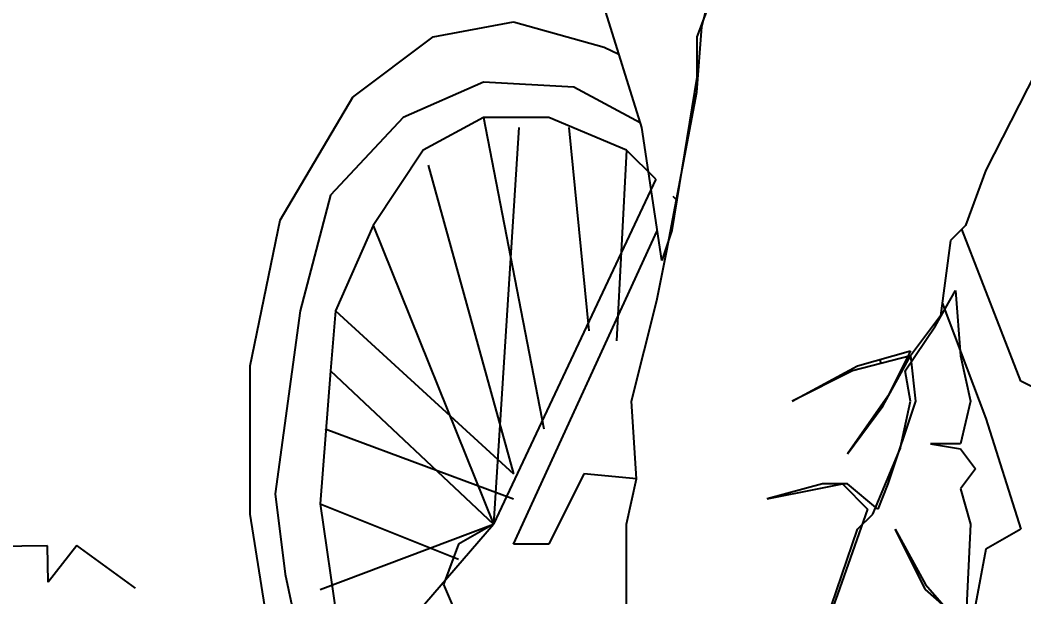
# Model space of a CAD drawing. Header units: millimetres. Extents: x 2 to 5882, y 1831 to 3462.
# Drawn here: x 724.325 to 726.531, y 2701.717 to 2702.984 of the extents above; entities that cross this region are included whole.
import ezdxf

# ---------------------------------------------------------------- set-up
doc = ezdxf.new("R2010")
doc.units = ezdxf.units.MM
doc.layers.add('fz', color=7, linetype='Continuous')
doc.layers.add('标注', color=4, linetype='Continuous')
doc.styles.get("Standard").update_dxf_attribs({"font": 'simplex1.shx', "width": 0.7, "bigfont": 'hztxt.shx'})
doc.dimstyles.new('比例1：200', dxfattribs={"dimtxt": 3, "dimasz": 2, "dimexe": 1, "dimexo": 1, "dimgap": 0.5, "dimtad": 1, "dimlfac": 20, "dimzin": 13, "dimdsep": 46, "dimtxsty": 'Standard', "dimcen": -0.09, "dimclrd": 256, "dimclre": 256, "dimclrt": 7, "dimaunit": 1, "dimadec": 0, "dimazin": 0, "dimtfac": 0.0005, "dimtix": 1, "dimtmove": 2, "dimatfit": 3, "dimfxl": 0, "dimtolj": 1, "dimtzin": 13, "dimarcsym": 0})

# ---------------------------------------------------------------- blocks, each defined once
blk = doc.blocks.new('LIM43')
at = {"color": 98}
for p, q in [((942284.4114, 2579500.6716), (942284.5407, 2579500.7657)), ((942284.5407, 2579500.7657), (942284.6036, 2579500.6849)), ((942284.6036, 2579500.6849), (942284.6047, 2579500.7649)), ((942284.6047, 2579500.7649), (942284.9407, 2579500.7603))]:
    blk.add_line(p, q, dxfattribs=at)
blk = doc.blocks.new('单车')
at = {"color": 143, "linetype": 'Continuous'}
for p, q in [((-1438.517, -1093.5508), (-1438.6273, -1093.104)), ((-1438.5721, -1093.3963), (-1438.5059, -1093.5728)), ((-1438.3846, -1093.7714), (-1438.3018, -1093.5066)), ((-1438.5059, -1093.6942), (-1438.517, -1093.5508)), ((-1438.1032, -1093.5397), (-1438.3018, -1093.5949)), ((-1437.9267, -1093.5728), (-1438.1032, -1093.5397)), ((-1438.5059, -1093.5728), (-1438.5059, -1093.6611)), ((-1437.7502, -1093.7052), (-1437.9267, -1093.5728)), ((-1438.3018, -1093.5949), (-1438.3343, -1093.6106)), ((-1439.2506, -1093.6501), (-1439.1403, -1093.8652)), ((-1438.5059, -1093.6611), (-1438.4508, -1093.9976)), ((-1438.3813, -1093.7611), (-1438.2356, -1093.6832)), ((-1438.2356, -1093.6832), (-1438.0371, -1093.6721)), ((-1438.0371, -1093.6721), (-1437.8605, -1093.7494)), ((-1438.4397, -1094.0417), (-1438.5059, -1093.6942)), ((-1437.5903, -1093.9755), (-1437.7502, -1093.7052)), ((-1438.3515, -1093.8211), (-1438.1805, -1093.7494)), ((-1438.1805, -1093.7494), (-1438.0371, -1093.7494)), ((-1438.0371, -1093.7494), (-1438.1694, -1094.4334)), ((-1438.0371, -1093.7494), (-1437.9047, -1093.8211)), ((-1437.8605, -1093.7494), (-1437.7006, -1093.9204)), ((-1438.4287, -1094.0638), (-1438.3846, -1093.7714)), ((-1438.2246, -1093.7714), (-1438.2687, -1094.2182)), ((-1438.1143, -1093.7714), (-1438.0591, -1094.643)), ((-1438.4159, -1093.8854), (-1438.3515, -1093.8211)), ((-1438.3515, -1093.8211), (-1438.3294, -1094.2403)), ((-1437.9047, -1093.8211), (-1437.7943, -1093.9866)), ((-1437.9157, -1093.8542), (-1438.1032, -1094.5326)), ((-1439.1403, -1093.8652), (-1439.0962, -1093.9866)), ((-1438.4159, -1093.8854), (-1438.0591, -1094.643)), ((-1438.4617, -1093.9312), (-1438.4535, -1093.923)), ((-1437.7006, -1093.9204), (-1437.6344, -1094.1741)), ((-1439.0962, -1093.9866), (-1439.0631, -1094.0197)), ((-1437.7943, -1093.9866), (-1438.0591, -1094.643)), ((-1437.7943, -1093.9866), (-1437.7116, -1094.1741)), ((-1437.5241, -1094.2955), (-1437.5903, -1093.9755)), ((-1439.2175, -1094.3286), (-1439.0879, -1093.9949)), ((-1438.4508, -1093.9976), (-1438.4287, -1094.0638)), ((-1438.1032, -1094.6871), (-1438.4189, -1093.9985)), ((-1439.0631, -1094.0197), (-1439.041, -1094.1851)), ((-1438.4177, -1094.152), (-1438.4397, -1094.0417)), ((-1439.0741, -1094.13), (-1439.0851, -1094.2734)), ((-1439.03, -1094.2072), (-1439.0741, -1094.13)), ((-1439.0448, -1094.1567), (-1439.1403, -1094.4113)), ((-1438.3625, -1094.3727), (-1438.4177, -1094.152)), ((-1439.041, -1094.1851), (-1438.9748, -1094.2734)), ((-1437.7116, -1094.1741), (-1438.1032, -1094.5326)), ((-1437.7116, -1094.1741), (-1437.7006, -1094.3065)), ((-1437.6344, -1094.1741), (-1437.5792, -1094.5768)), ((-1438.9638, -1094.3065), (-1439.03, -1094.2072)), ((-1439.0851, -1094.2734), (-1439.1072, -1094.3727)), ((-1438.9748, -1094.2734), (-1438.9858, -1094.3727)), ((-1438.9748, -1094.2624), (-1438.9252, -1094.3617)), ((-1438.859, -1094.2955), (-1438.9748, -1094.2624)), ((-1438.9748, -1094.2734), (-1438.8479, -1094.3065)), ((-1438.9141, -1094.3837), (-1438.9748, -1094.2734)), ((-1438.908, -1094.2814), (-1438.91, -1094.2903)), ((-1438.7155, -1094.3727), (-1438.859, -1094.2955)), ((-1437.5241, -1094.6209), (-1437.5241, -1094.2955)), ((-1438.9748, -1094.3727), (-1438.9638, -1094.3065)), ((-1438.8479, -1094.3065), (-1438.7155, -1094.3727)), ((-1437.7006, -1094.3065), (-1438.0591, -1094.643)), ((-1437.7006, -1094.3065), (-1437.6785, -1094.5988)), ((-1439.2617, -1094.3506), (-1439.2175, -1094.3286)), ((-1438.926, -1094.3601), (-1438.9263, -1094.3616)), ((-1438.9252, -1094.3617), (-1438.8369, -1094.4885)), ((-1439.1072, -1094.3727), (-1439.0851, -1094.4665)), ((-1438.9858, -1094.3727), (-1438.9252, -1094.5547)), ((-1438.9527, -1094.4775), (-1438.9748, -1094.3727)), ((-1438.8369, -1094.4885), (-1438.9141, -1094.3837)), ((-1438.3735, -1094.5437), (-1438.3625, -1094.3727)), ((-1439.1403, -1094.4113), (-1439.2175, -1094.654)), ((-1437.6895, -1094.4334), (-1438.1032, -1094.5878)), ((-1439.0851, -1094.4775), (-1439.1182, -1094.5216)), ((-1439.0189, -1094.4665), (-1439.0851, -1094.4775)), ((-1439.0851, -1094.4665), (-1439.0189, -1094.4665)), ((-1438.952, -1094.4742), (-1438.9527, -1094.4775)), ((-1438.8921, -1094.6209), (-1438.9527, -1094.4775)), ((-1439.1182, -1094.5216), (-1439.0851, -1094.5657)), ((-1438.3735, -1094.5437), (-1438.2577, -1094.5326)), ((-1438.3515, -1094.643), (-1438.3735, -1094.5437)), ((-1438.2577, -1094.5326), (-1438.1805, -1094.6871)), ((-1439.0851, -1094.5657), (-1439.1072, -1094.643)), ((-1438.9252, -1094.5547), (-1438.9031, -1094.6099)), ((-1438.9031, -1094.6099), (-1438.8369, -1094.5547)), ((-1438.8259, -1094.5547), (-1438.881, -1094.6099)), ((-1438.8369, -1094.5547), (-1438.7817, -1094.5547)), ((-1438.7707, -1094.5657), (-1438.8259, -1094.5547)), ((-1438.7817, -1094.5547), (-1438.6604, -1094.5878)), ((-1438.6604, -1094.5878), (-1438.7707, -1094.5657)), ((-1437.5792, -1094.5768), (-1437.6013, -1094.7533)), ((-1438.881, -1094.6099), (-1438.8148, -1094.7974)), ((-1437.6785, -1094.5988), (-1437.9819, -1094.7202)), ((-1437.6785, -1094.5988), (-1437.7282, -1094.9408)), ((-1438.859, -1094.654), (-1438.8921, -1094.6209)), ((-1437.5903, -1095.0346), (-1437.5241, -1094.6209)), ((-1439.2175, -1094.654), (-1439.1403, -1094.6981)), ((-1439.1072, -1094.643), (-1439.0962, -1094.8636)), ((-1438.9417, -1094.654), (-1439.0079, -1094.7754)), ((-1439.0079, -1094.7864), (-1438.9417, -1094.654)), ((-1438.6824, -1095.167), (-1438.859, -1094.654)), ((-1438.3515, -1094.8195), (-1438.3515, -1094.643)), ((-1437.7392, -1095.0126), (-1438.0591, -1094.643)), ((-1437.6785, -1094.7864), (-1438.0591, -1094.643)), ((-1438.0591, -1094.643), (-1437.9819, -1094.6871)), ((-1439.1403, -1094.6981), (-1439.1182, -1094.8195)), ((-1438.1805, -1094.6871), (-1438.1032, -1094.6871)), ((-1437.9819, -1094.6871), (-1437.9488, -1094.7754)), ((-1437.6013, -1094.7533), (-1437.6785, -1095.1119)), ((-1439.0962, -1094.8636), (-1439.0079, -1094.7864)), ((-1439.0079, -1094.7754), (-1439.0851, -1094.8636)), ((-1437.9488, -1094.7754), (-1437.9819, -1094.8526)), ((-1438.8148, -1094.7974), (-1438.6824, -1095.167))]:
    blk.add_line(p, q, dxfattribs=at)
at = {"color": 143, "width": 0.8, "flags": 9}
for tag in ['YSIZE', 'XSIZE']:
    blk.add_attdef(tag, (-1438.3956, -1096.4688), '', height=0.00181, dxfattribs=at)
blk = doc.blocks.new('*D187')
at = {"layer": 'DEFPOINTS', "color": 0}
for p in [(724.7751, 2720.0626), (724.7751, 2699.9297), (731.9041, 2699.9297)]:
    blk.add_point(p, dxfattribs=at)
at = {"layer": '标注', "lineweight": -2}
for p, q in [((725.9041, 2720.0626), (732.9041, 2720.0626)), ((731.9041, 2718.0626), (731.9041, 2701.9297)), ((725.9041, 2699.9297), (732.9041, 2699.9297))]:
    blk.add_line(p, q, dxfattribs=at)
at = {"layer": '标注'}
for points in [[(731.5707, 2718.0626), (732.2374, 2718.0626), (731.9041, 2720.0626)], [(731.5707, 2701.9297), (732.2374, 2701.9297), (731.9041, 2699.9297)]]:
    blk.add_solid(points, dxfattribs=at)
at = {"layer": '标注', "color": 7, "insert": (729.9041, 2709.9961), "char_height": 3, "attachment_point": 5, "rotation": 90}
blk.add_mtext('\\A1;600', dxfattribs=at)

msp = doc.modelspace()

# ---------------------------------------------------------------- block references
at = {"layer": 'fz', "xscale": -1}
msp.add_blockref('LIM43', (943008.99041, -2576798.93571), dxfattribs=at)
at = {"layer": '标注', "xscale": -1}
msp.add_blockref('单车', (-712.69353, 3796.51988), dxfattribs=at)

# ---------------------------------------------------------------- dimensions: what is measured, and where the dimension line sits
at = {"layer": '标注'}
dim = msp.add_linear_dim(base=(731.90407, 2699.92966), p1=(724.77514, 2720.06256), p2=(724.77514, 2699.92966), angle=90, text='600', dimstyle='比例1：200', dxfattribs=at)
dim.commit()
dim.dimension.update_dxf_attribs({"geometry": '*D187', "text_midpoint": (729.90407, 2709.99611)})

doc.saveas('drawing.dxf')
